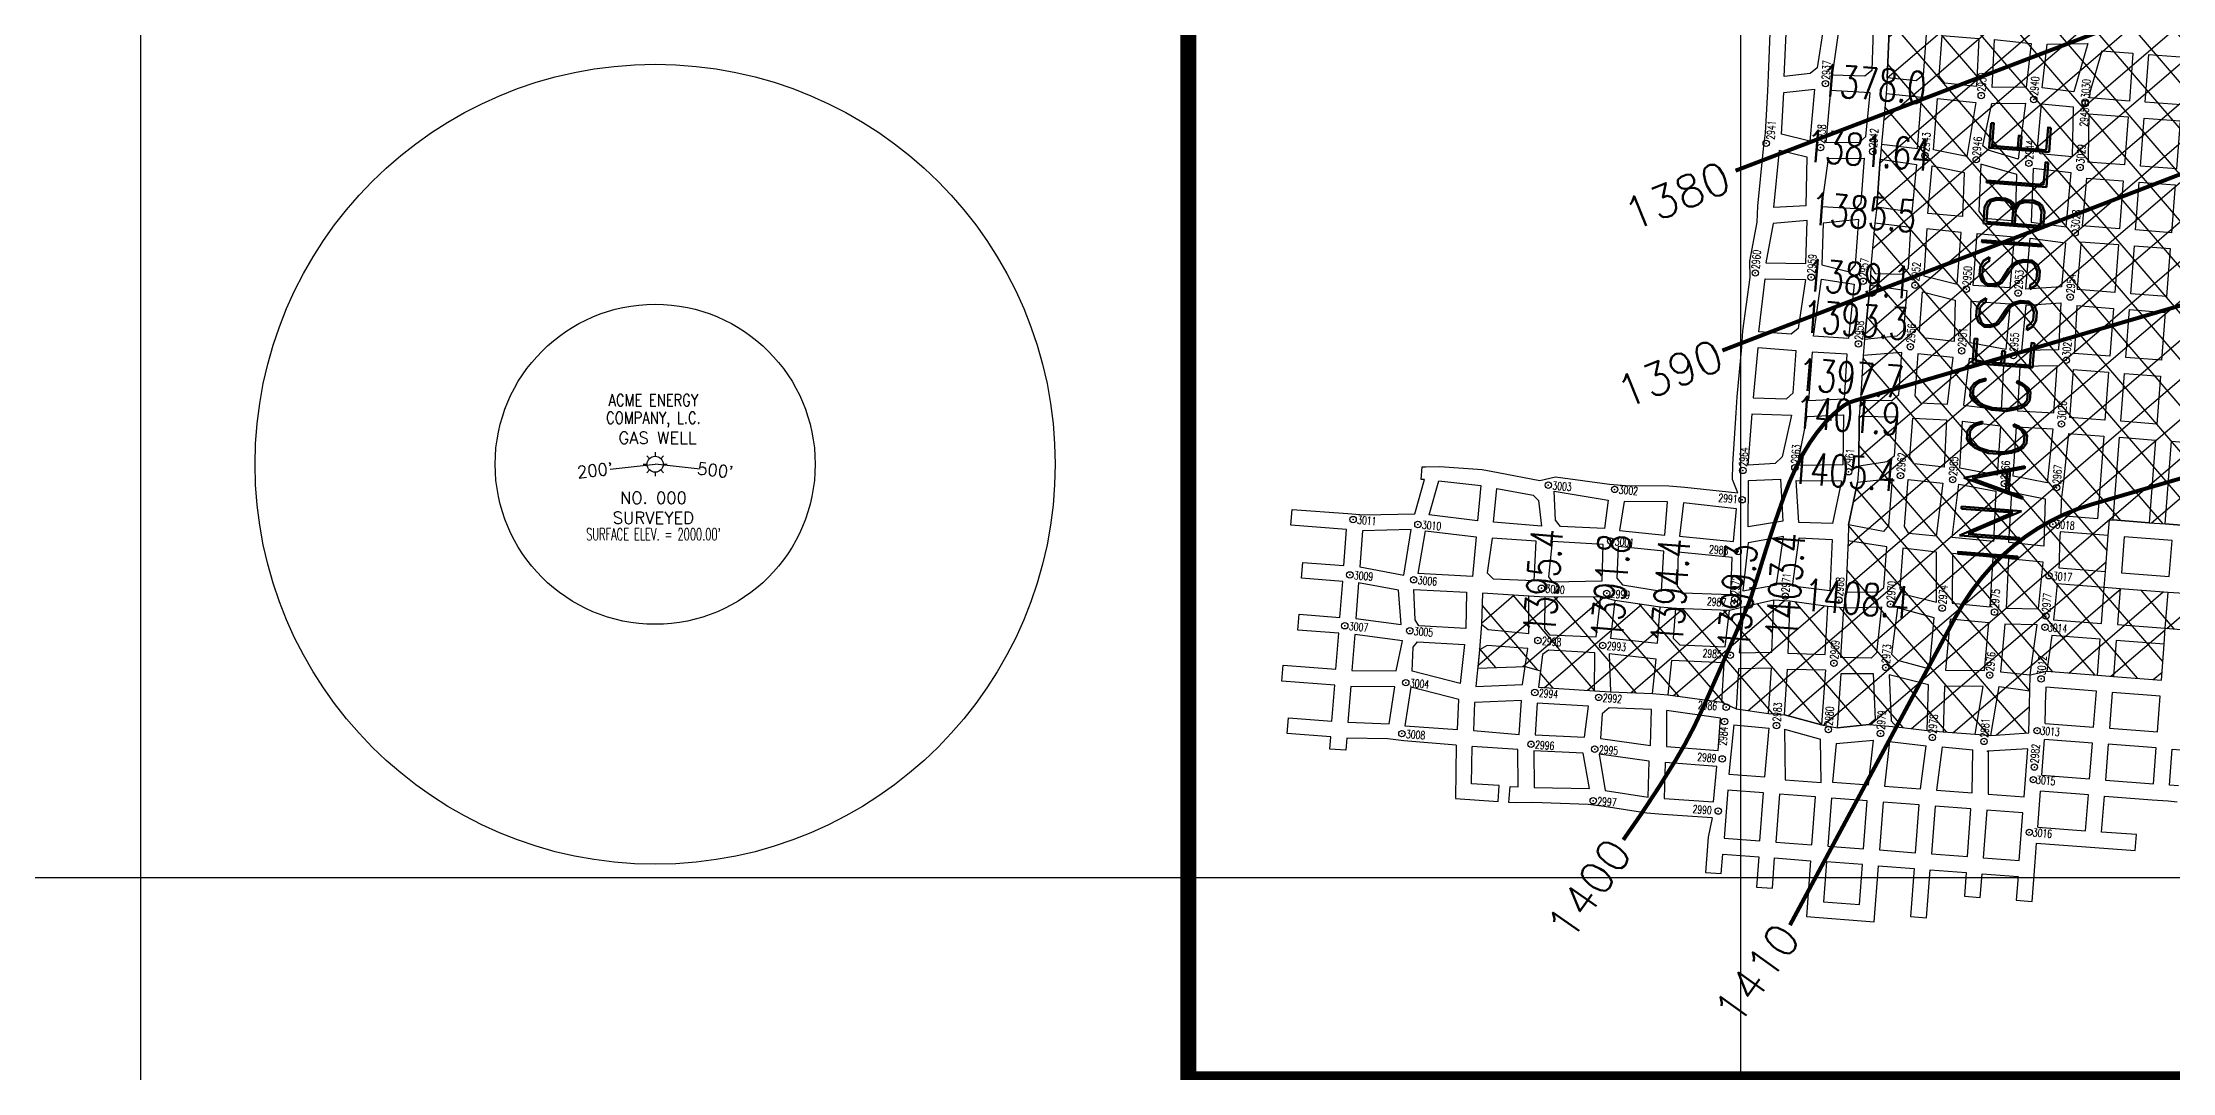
# Model space of a CAD drawing. Header units: inches. Extents: x 10131215 to 10153225, y 3476725 to 3491422.
# Drawn here: x 10133877 to 10136539, y 3481757 to 3483044 of the extents above; entities that cross this region are included whole.
import ezdxf
from ezdxf.enums import TextEntityAlignment as Align

# ---------------------------------------------------------------- set-up
doc = ezdxf.new("R2010")
doc.units = ezdxf.units.IN
doc.header["$LTSCALE"] = 100
doc.header["$MEASUREMENT"] = 0
doc.header["$PDMODE"] = 32
doc.header["$PDSIZE"] = 8
doc.linetypes.add('DASHDOT', pattern=[1, 0.5, -0.25, 0, -0.25])
doc.layers.get('0').update_dxf_attribs({"color": 60, "linetype": 'CONTINUOUS'})
for name, color, linetype in [('BOUNDARY-MINE LIMITS', 30, 'DASHDOT'), ('ELEVATIONS-UPEER MASON-CONTOURS', 175, 'CONTINUOUS'), ('ELEVATIONS-UPPER MASON-SPOT', 175, 'CONTINUOUS'), ('GAS WELLS-EXISTING-ACTIVE', 30, 'CONTINUOUS'), ('GRID COORDINATES-VA SOUTH NAD27', 252, 'CONTINUOUS'), ('MINE WORKINGS-ADVANCED-SURVEYED', 7, 'CONTINUOUS'), ('MINE WORKINGS-RETREAT AREA', 4, 'CONTINUOUS'), ('MINE WORKINGS-RETREAT AREA-LABELS', 1, 'CONTINUOUS'), ('SPADS-LABEL', 90, 'CONTINUOUS'), ('SPADS-SYMBOL', 90, 'CONTINUOUS')]:
    doc.layers.add(name, color=color, linetype=linetype)
doc.styles.add('INACCESSIBLE', font='ROMAND.SHX', dxfattribs={"width": 0.8, "height": 75})
doc.styles.add('LEV', font='SIMPLEX.shx', dxfattribs={"width": 0.7, "height": 40})
doc.styles.add('SP', font='SIMPLEX', dxfattribs={"width": 0.75, "height": 12})
doc.styles.get("Standard").update_dxf_attribs({"font": 'simplex.shx'})

# ---------------------------------------------------------------- blocks, each defined once
blk = doc.blocks.new('*X21')
at = {"color": 0}
for p, q in [((775411.6, 180275.1), (775445.3, 180308.9)), ((775411.9, 179957.3), (775764.9, 180310.3)), ((775412.3, 180222.8), (775498.7, 180309.3)), ((775412.5, 179904.8), (775814.4, 180306.7)), ((775413.1, 180064.6), (775654.6, 180306.1)), ((775413.3, 180011.7), (775711.3, 180309.7)), ((775413.5, 180118), (775605.1, 180309.6)), ((775414, 180171.5), (775552.5, 180310)), ((775848.1, 179912.8), (775452.3, 180308.6)), ((775848.1, 179965.8), (775504.4, 180309.6)), ((775848, 180018.9), (775557.1, 180309.9)), ((775848, 180072), (775610.6, 180309.4)), ((775848, 180125), (775666.5, 180306.5)), ((775848, 180178.1), (775716.2, 180309.8)), ((775848, 180231.1), (775769.1, 180310)), ((775848, 180284.2), (775826.1, 180306)), ((775410.9, 179850.2), (775848, 180287.3)), ((775848.1, 179859.7), (775411.2, 180296.7)), ((775411.1, 179797.4), (775848, 180234.3)), ((775848.1, 179806.7), (775412, 180242.8)), ((775411.8, 179745.1), (775848, 180181.2)), ((775848.1, 179753.6), (775413.5, 180188.3)), ((775848.2, 179700.6), (775413.8, 180134.9)), ((775415, 179695.3), (775848, 180128.2)), ((775412.5, 179639.7), (775848, 180075.2)), ((775848.2, 179647.5), (775413.1, 180082.6)), ((775410, 179584.1), (775848, 180022.2)), ((775800.6, 179642.1), (775413.3, 180029.4)), ((775411.6, 179532.7), (775848.1, 179969.2)), ((775747.6, 179642.1), (775412.2, 179977.4)), ((775301.3, 179369.4), (775848.1, 179916.2)), ((775733.3, 179603.3), (775412.1, 179924.6)), ((775351.9, 179366.9), (775848.1, 179863.2)), ((775813.4, 179470.2), (775411.5, 179872.1)), ((775396.6, 179358.6), (775848.1, 179810.1)), ((775783.5, 179447.1), (775410.7, 179819.8)), ((775730.5, 179447), (775411.7, 179765.8)), ((775454.6, 179363.5), (775848.1, 179757.1)), ((775677.5, 179447), (775414.1, 179710.4)), ((775786.1, 179642.1), (775848.2, 179704.1)), ((775650.4, 179421.1), (775414.7, 179656.8)), ((775839.2, 179642.1), (775848.2, 179651.1)), ((775650.4, 179368), (775408.8, 179609.6)), ((775506.7, 179362.7), (775733.3, 179589.3)), ((775559, 179361.9), (775754.1, 179557.1)), ((775697.2, 179447), (775807.2, 179557.1)), ((775824.5, 179512.1), (775779.5, 179557.1)), ((775815.2, 179512.1), (775860.2, 179557.1)), ((775877.5, 179512.1), (775832.6, 179557.1)), ((775893.4, 179549.3), (775885.6, 179557.1)), ((775603.5, 179361.9), (775410.9, 179554.5)), ((775868.3, 179512.1), (775893.4, 179537.2)), ((775207, 179381.2), (775335.6, 179509.7)), ((775257.1, 179378.2), (775385.9, 179507)), ((775444.3, 179361.9), (775302.8, 179503.5)), ((775496.2, 179363.1), (775350, 179509.3)), ((775550.5, 179361.8), (775405.6, 179506.7)), ((775750.2, 179447.1), (775813.4, 179510.2)), ((774960.3, 179399.6), (775053.2, 179492.5)), ((774960.7, 179453), (774998.4, 179490.8)), ((775108.5, 179379.6), (774997.3, 179490.7)), ((775016.5, 179402.8), (775110.3, 179496.6)), ((775045.4, 179378.6), (775158.4, 179491.6)), ((775160.3, 179380.8), (775049, 179492.2)), ((775213.4, 179380.8), (775097.8, 179496.4)), ((775099.2, 179379.4), (775210, 179490.2)), ((775153.4, 179380.5), (775265.3, 179492.5)), ((775270.8, 179376.4), (775155.3, 179491.9)), ((775332.5, 179367.7), (775210, 179490.2)), ((775394.4, 179358.8), (775260.9, 179492.3)), ((775035.2, 179399.8), (774959.8, 179475.3)), ((775803.3, 179447.1), (775813.4, 179457.2)), ((774982.9, 179399.1), (774960.7, 179421.3)), ((775056.3, 179378.8), (775038.6, 179396.4)), ((775612.9, 179362.7), (775651.5, 179401.4))]:
    blk.add_line(p, q, dxfattribs=at)

msp = doc.modelspace()

# ---------------------------------------------------------------- linework, layer by layer
at = {"layer": 'BOUNDARY-MINE LIMITS', "const_width": 20}
msp.add_lwpolyline([(10140753, 3479084.4), (10139113.1, 3481748), (10135309.1, 3481748), (10135309.1, 3484078.5), (10136387.9, 3484078.5), (10136387.9, 3486601.2), (10138341.9, 3486601.2), (10138341.9, 3487699.8), (10142188.8, 3487699.8), (10142412.7, 3484892.3), (10142623.9, 3484306.7), (10142796.8, 3484074.3), (10143151.6, 3484065.3), (10143500.4, 3483618.4), (10143792.6, 3483818), (10144004.3, 3483755.4), (10144488.2, 3483062.4), (10144843, 3482463.4), (10144896.6, 3482347.2), (10144953.3, 3482314.4), (10145033.8, 3482290.6), (10145541.6, 3481817.9), (10145505.8, 3481770.2), (10145917.3, 3481350.1)], dxfattribs=at)
at = {"layer": 'ELEVATIONS-UPEER MASON-CONTOURS', "const_width": 5}
for points in [[(10136606.4, 3483342.8, -0.01078), (10136387.1, 3483319.6, 0.016182), (10136241.1, 3483302.5, 0.000004), (10136163.6, 3483290.9, 0.00002), (10136147.8, 3483288.5, 0.000001), (10135988.5, 3483264.7, 0.000023), (10135979, 3483263.3, 0.000342), (10135978.9, 3483263.2, 0), (10135880.2, 3483248.3, 0.000547), (10135806.8, 3483237.1, 0.000358), (10135694.4, 3483219.8)], [(10137623.4, 3484107.9, 0), (10137609.7, 3484100.7, -0.000133)], [(10137618.4, 3482810.6, 0.000039), (10136991.8, 3482627.6, -0.000171)], [(10138159.1, 3483855.4, -0.014806), (10137895.1, 3483732.4, -0.048803), (10137659.6, 3483657.3, 0.157378), (10137591.7, 3483618.1), (10137472.4, 3483486.1), (10137466.8, 3483479.9), (10137211.1, 3483349.4), (10135993.2, 3482883.8)], [(10136827.8, 3482579.8, 0.000027), (10136604.3, 3482514.9, 0.000183), (10136527.2, 3482492.6, 0.000157), (10136437.2, 3482466.3, 0.051456), (10136387.4, 3482446, 0.049838), (10136341.1, 3482415.2, 0.049266), (10136300.7, 3482374.6, 0.048084), (10136268.1, 3482325.8), (10136164.6, 3482133.3), (10136061.2, 3481940.7)], [(10135852.9, 3482047.3, 0.01869), (10135918.4, 3482147, 0.031277), (10135951.5, 3482210.2, 0.002544), (10136007.3, 3482337.2, 0.022866), (10136012.8, 3482351.6, 0.005159), (10136027, 3482396.5, -0.006066), (10136039.2, 3482434.6, -0.002918), (10136043.2, 3482446.4, -0.001136), (10136053.8, 3482476.9, -0.042757), (10136077.9, 3482530.3, -0.053929), (10136104.7, 3482568.3, -0.048175), (10136126.6, 3482588.7, -0.092767), (10136140.6, 3482595.8), (10136698.7, 3482758.9)]]:
    msp.add_lwpolyline(points, format="xyb", dxfattribs=at)
msp.add_lwpolyline([(10135976.7, 3482659), (10136148.4, 3482725.1), (10136848.7, 3482994.6), (10137480, 3483237.5), (10137674.8, 3483312.5), (10137760.2, 3483423.8), (10137845.5, 3483535), (10137998, 3483593.7), (10138150.6, 3483652.3)], dxfattribs=at)
at = {"layer": 'GAS WELLS-EXISTING-ACTIVE'}
for p, q in [((10134627.8, 3482516.8), (10134632.8, 3482516.8)), ((10134632.2, 3482527.4), (10134635.7, 3482523.8)), ((10134642.8, 3482531.8), (10134642.8, 3482526.8)), ((10134649.9, 3482523.8), (10134653.4, 3482527.4)), ((10134652.8, 3482516.8), (10134657.8, 3482516.8)), ((10134632.2, 3482506.2), (10134635.7, 3482509.7)), ((10134642.8, 3482506.8), (10134642.8, 3482501.8)), ((10134649.9, 3482509.7), (10134653.4, 3482506.2))]:
    msp.add_line(p, q, dxfattribs=at)
for points in [[(10134586.7, 3482510.6), (10134642.8, 3482516.8)], [(10134698.9, 3482510.6), (10134642.8, 3482516.8)]]:
    msp.add_lwpolyline(points, dxfattribs=at)
for points in [[(10134444, 3482495, 0, 12, 0), (10134479.8, 3482499, 0, 0, 0), (10134542.6, 3482505.8, 0, 0, 0)], [(10135139.9, 3482462.5, 0, 12, 0), (10135104.1, 3482466.4, 0, 0, 0), (10134740, 3482506.2, 0, 0, 0)]]:
    msp.add_lwpolyline(points, format="xyseb", dxfattribs=at)
for radius in [500, 200, 10]:
    msp.add_circle((10134642.8, 3482516.8), radius, dxfattribs=at)
at = {"layer": 'GRID COORDINATES-VA SOUTH NAD27'}
for p, q in [((10134000, 3476730), (10134000, 3490730)), ((10136000, 3476730), (10136000, 3490730)), ((10153220, 3482000), (10131220, 3482000))]:
    msp.add_line(p, q, dxfattribs=at)
at = {"layer": 'MINE WORKINGS-ADVANCED-SURVEYED'}
for points in [[(10135592.4, 3482454.9), (10135604.4, 3482497.6), (10135600.4, 3482497.9), (10135601.6, 3482513.8), (10135605.6, 3482513.5), (10135623.7, 3482514.1), (10135676.5, 3482510.1), (10135696.3, 3482506.6), (10135748.7, 3482496.5), (10135768.1, 3482501.1), (10135835.7, 3482491.9), (10135855.6, 3482490.3), (10135909.7, 3482489.9), (10135929.7, 3482488.3), (10135996.1, 3482480.9), (10135989.6, 3482497.9), (10135989.8, 3482516.9), (10135993.9, 3482581.1), (10135995.1, 3482601), (10136001.1, 3482663.8), (10136002.4, 3482683.7), (10136011.5, 3482750.4), (10136011.2, 3482770.5), (10136020.3, 3482819.6), (10136021, 3482839.6), (10136028.1, 3482911.2), (10136030.8, 3482931.1), (10136033.4, 3482983.2), (10136034.2, 3483003.2), (10136036.8, 3483066.2)], [(10136451.1, 3483033.7), (10136490, 3483030.7), (10136485.5, 3482970.8), (10136435.6, 3482974.7)], [(10136451.1, 3483033.7), (10136435.9, 3482981.5), (10136435.6, 3482974.7)], [(10136435, 3482954.7), (10136483.9, 3482950.9), (10136479.4, 3482891.1), (10136433.7, 3482894.6)], [(10136435, 3482954.7), (10136434, 3482899.6), (10136433.7, 3482894.6)], [(10136432, 3482874.6), (10136477.8, 3482871.1), (10136473.3, 3482811.3), (10136426.5, 3482814.9)], [(10136432, 3482874.6), (10136426.5, 3482814.9)], [(10136424.9, 3482795), (10136471.7, 3482791.4), (10136467.1, 3482731.5), (10136420.4, 3482735.1)], [(10136424.9, 3482795), (10136424.7, 3482792), (10136420.4, 3482737.1), (10136420.4, 3482735.1)], [(10136419.8, 3482715.1), (10136465.6, 3482711.6), (10136461, 3482651.8), (10136416.5, 3482655.2)], [(10136419.8, 3482715.1), (10136416.7, 3482658.4), (10136416.5, 3482655.2)], [(10136415.1, 3482635.2), (10136459.5, 3482631.8), (10136454.9, 3482572), (10136410.8, 3482575.4)], [(10136415.1, 3482635.2), (10136411.1, 3482579.6), (10136410.8, 3482575.4)], [(10136409.2, 3482555.4), (10136402.8, 3482491.9), (10136400.4, 3482472), (10136399.6, 3482452.2)], [(10136409.2, 3482555.4), (10136453.4, 3482552.1), (10136445.5, 3482448.7)], [(10136465.4, 3482447.2), (10136473.3, 3482550.5), (10136518.2, 3482547.1), (10136510.3, 3482443.7)], [(10136530.2, 3482442.2), (10136538.2, 3482545.6), (10136583, 3482542.1), (10136575.1, 3482438.8)], [(10135558.6, 3482173.5), (10135507.2, 3482174.4), (10135506.1, 3482159.3), (10135486.1, 3482160.8), (10135487.3, 3482175.9), (10135432.8, 3482180.1), (10135434.3, 3482200), (10135488.8, 3482195.8), (10135492.3, 3482240.7), (10135426.3, 3482245.7), (10135427.8, 3482265.7), (10135493.8, 3482260.6), (10135497.2, 3482305.5), (10135446.3, 3482309.4), (10135447.8, 3482329.3), (10135498.7, 3482325.4), (10135502.2, 3482370.3), (10135450.7, 3482374.3), (10135452.3, 3482394.2), (10135503.7, 3482390.3), (10135507.1, 3482435.1), (10135437.3, 3482440.5), (10135438.9, 3482460.4), (10135508.7, 3482455.1), (10135528.6, 3482453.5), (10135592.4, 3482454.9)], [(10135587.6, 3482435.2), (10135527.1, 3482433.6), (10135523.7, 3482388.7), (10135578.4, 3482378.3)], [(10135578.4, 3482378.3), (10135587.6, 3482435.2)], [(10136445.5, 3482448.7), (10136399.6, 3482452.2)], [(10136510.3, 3482443.7), (10136465.4, 3482447.2)], [(10136575.1, 3482438.8), (10136530.2, 3482442.2)], [(10136398.8, 3482432.2), (10136398.2, 3482419), (10136397.7, 3482393), (10136397.1, 3482387.2)], [(10136397.1, 3482387.2), (10136455.6, 3482382.7), (10136459.1, 3482427.6), (10136398.8, 3482432.2)], [(10135572.1, 3482359.6), (10135522.1, 3482368.8), (10135518.7, 3482323.9), (10135575.3, 3482316.5)], [(10135575.3, 3482316.5), (10135572.1, 3482359.6)], [(10136395.1, 3482367.3), (10136391.8, 3482334.2), (10136390.8, 3482322.5)], [(10136390.8, 3482322.5), (10136450.7, 3482317.9), (10136454.1, 3482362.8), (10136395.1, 3482367.3)], [(10135576.8, 3482296.3), (10135517.2, 3482304), (10135513.7, 3482259.1), (10135568.9, 3482258.8)], [(10136388.5, 3482302.6), (10136382.3, 3482258)], [(10136382.3, 3482258), (10136445.7, 3482253.1), (10136449.1, 3482298), (10136388.5, 3482302.6)], [(10135568.9, 3482258.8), (10135576.8, 3482296.3)], [(10135567.3, 3482238.8), (10135512.2, 3482239.2), (10135508.8, 3482194.3), (10135560.1, 3482192.4)], [(10135560.1, 3482192.4), (10135567.3, 3482238.8)], [(10136312.5, 3482177.9), (10136322.8, 3482239.2), (10136360.9, 3482233.4)], [(10136312.5, 3482177.9), (10136360, 3482180.9), (10136360.9, 3482233.4)], [(10136380.3, 3482192.9), (10136440.7, 3482188.3), (10136444.2, 3482233.2), (10136381, 3482238)], [(10136380.3, 3482192.9), (10136380.9, 3482231.8)], [(10136381, 3482238), (10136380.9, 3482231.8)], [(10135644.2, 3482165.5), (10135578.4, 3482170.9), (10135558.6, 3482173.5)], [(10135991.2, 3482191.2), (10135985, 3482129.3), (10136029.8, 3482125.9), (10136035.2, 3482187)], [(10135991.2, 3482191.2), (10136035.2, 3482187)], [(10136054.2, 3482185.7), (10136099.2, 3482173.2)], [(10136054.2, 3482185.7), (10136055.4, 3482122.3), (10136100.3, 3482118.8), (10136099.2, 3482173.2)], [(10136118.8, 3482167.6), (10136114.6, 3482119.4), (10136159.4, 3482116), (10136165.8, 3482171.8)], [(10136118.8, 3482167.6), (10136165.8, 3482171.8)], [(10136185.7, 3482170.3), (10136179.4, 3482114.5), (10136224.3, 3482111), (10136231.4, 3482165)], [(10136185.7, 3482170.3), (10136231.4, 3482165)], [(10136376, 3482128.1), (10136379.4, 3482172.9)], [(10136376, 3482128.1), (10136435.8, 3482123.5), (10136439.2, 3482168.3), (10136379.4, 3482172.9)], [(10135644.2, 3482165.5), (10135643.1, 3482098.8), (10135696.3, 3482095.2), (10135697.8, 3482115.1), (10135663.3, 3482117.3), (10135664.1, 3482163.8)], [(10135963.9, 3482074.9), (10135902.2, 3482079), (10135882.3, 3482080.6), (10135828.8, 3482089), (10135808.9, 3482091.7), (10135739.9, 3482093.9), (10135719.8, 3482093.5), (10135709.9, 3482094.2), (10135711.4, 3482114.2), (10135721.4, 3482113.4), (10135721, 3482160.2), (10135664.1, 3482163.8)], [(10136251.3, 3482163.5), (10136244.2, 3482109.5), (10136289.1, 3482106.1), (10136289.9, 3482159.7)], [(10136251.3, 3482163.5), (10136289.9, 3482159.7)], [(10136546.7, 3482115), (10136535.5, 3482115.8), (10136538.9, 3482160.7), (10136598.7, 3482156.1)], [(10135963.9, 3482074.9), (10135958.9, 3482050.6), (10135955.5, 3482006.7), (10135975.4, 3482005.2), (10135977.3, 3482029.6), (10136022.2, 3482026.2), (10136019.3, 3481988.3), (10136039.2, 3481986.8), (10136042.1, 3482024.7), (10136087, 3482021.2), (10136081.7, 3481951.4), (10136166.4, 3481944.9), (10136171.8, 3482014.7), (10136216.6, 3482011.3), (10136212, 3481951.5), (10136232, 3481950), (10136236.6, 3482009.8), (10136281.4, 3482006.3), (10136279.2, 3481976.9), (10136299.1, 3481975.4), (10136301.4, 3482004.8), (10136346.3, 3482001.4), (10136344, 3481972), (10136363.9, 3481970.4), (10136367.7, 3482019.7), (10136369.5, 3482043.3), (10136492.8, 3482033.9), (10136494.3, 3482053.8), (10136450.8, 3482057.1), (10136454.2, 3482102), (10136514, 3482097.4), (10136534, 3482095.9), (10136545.2, 3482095)], [(10136371, 3482063.2), (10136374.5, 3482108.1)], [(10136371, 3482063.2), (10136430.8, 3482058.7), (10136434.2, 3482103.5), (10136374.5, 3482108.1)]]:
    msp.add_lwpolyline(points, dxfattribs=at)
for points in [[(10136103, 3483063), (10136095.1, 3483012.5), (10136086.5, 3483005.1), (10136054.1, 3483001.4), (10136056.7, 3483064.4)], [(10136165.4, 3483060.2), (10136163.5, 3483009.2), (10136154.9, 3483001.9), (10136114.4, 3483003), (10136122.9, 3483061.5)], [(10136231.6, 3483054.2), (10136227.7, 3483003.3), (10136219.1, 3482996), (10136182.8, 3482999.7), (10136185.3, 3483058.7)], [(10136297.1, 3483049.2), (10136294.2, 3482989.2), (10136255, 3482993.2), (10136247.6, 3483001.8), (10136251.5, 3483052.7)], [(10136362.7, 3483042.7), (10136356.6, 3482988), (10136314.1, 3482987.6), (10136317, 3483047.6)], [(10136433.5, 3483042.6), (10136415.9, 3482982.4), (10136376.6, 3482987.3), (10136382.7, 3483042)], [(10136510, 3483029.1), (10136554.9, 3483025.7), (10136550.3, 3482965.9), (10136505.4, 3482969.3)], [(10136092, 3482985.6), (10136086.1, 3482920.8), (10136050.8, 3482929.3), (10136053.4, 3482981.4)], [(10136112, 3482984.1), (10136106, 3482919.3), (10136147.6, 3482919.1), (10136156.2, 3482926.5), (10136161.4, 3482981.3)], [(10136181.3, 3482979.8), (10136175.5, 3482917), (10136220.7, 3482911.5), (10136225.6, 3482975.4)], [(10136240.6, 3482910), (10136245.5, 3482973.9), (10136293.6, 3482969.2), (10136282.4, 3482901.4)], [(10136313.5, 3482967.6), (10136355.8, 3482968), (10136346.3, 3482898.1), (10136309.1, 3482909.4), (10136302.5, 3482914.9)], [(10136375.8, 3482967.3), (10136415.1, 3482963.4), (10136414.1, 3482901.1), (10136373.9, 3482904.9), (10136370.5, 3482912.2)], [(10136503.9, 3482949.4), (10136548.8, 3482945.9), (10136544.2, 3482886.1), (10136499.3, 3482889.6)], [(10136048, 3482909.5), (10136082.5, 3482901), (10136081.2, 3482839.9), (10136041, 3482837.9)], [(10136109.5, 3482899), (10136154.1, 3482899.5), (10136150, 3482843.7), (10136143.5, 3482836.1), (10136101.1, 3482838.4)], [(10136174.1, 3482898), (10136219.2, 3482891.6), (10136213.6, 3482831.8), (10136169.7, 3482838.2)], [(10136239.1, 3482890), (10136278.9, 3482881.6), (10136276.7, 3482826.6), (10136233.5, 3482830.3)], [(10136299.8, 3482892.1), (10136297.2, 3482833.1), (10136303.6, 3482824.6), (10136343, 3482821.2), (10136344.7, 3482879.2)], [(10136365.4, 3482886.5), (10136362.9, 3482819.5), (10136406.3, 3482813.4), (10136412.6, 3482881.2)], [(10136497.8, 3482869.6), (10136542.6, 3482866.2), (10136538.1, 3482806.3), (10136493.2, 3482809.8)], [(10136040.3, 3482817.9), (10136031.1, 3482768.8), (10136081, 3482767.7), (10136082.9, 3482821.7)], [(10136102.7, 3482818.3), (10136100.9, 3482766.3), (10136135.7, 3482757.5), (10136143.3, 3482765.9), (10136147.5, 3482822.8)], [(10136167.2, 3482818.3), (10136162.3, 3482764.6), (10136167.6, 3482755.1), (10136202.7, 3482754.4), (10136209.2, 3482761.9), (10136212.1, 3482812.9)], [(10136232.1, 3482811.3), (10136228.6, 3482752.4), (10136270.2, 3482741.9), (10136275.2, 3482806.7)], [(10136341.3, 3482801.2), (10136336.1, 3482737.4), (10136290.1, 3482740.4), (10136295.1, 3482805.2)], [(10136405.8, 3482793.4), (10136400.5, 3482738.7), (10136356, 3482735.8), (10136361.3, 3482799.6)], [(10136491.7, 3482789.8), (10136536.5, 3482786.4), (10136532, 3482726.6), (10136487.1, 3482730)], [(10136030.4, 3482748.8), (10136080.5, 3482747.7), (10136071.3, 3482686.7), (10136062.6, 3482679.4), (10136022.3, 3482682.5)], [(10136100.6, 3482748.2), (10136141.5, 3482742), (10136134.3, 3482674.2), (10136090.5, 3482677.1)], [(10136161.5, 3482740.5), (10136207.1, 3482734), (10136203.3, 3482684.4), (10136194.7, 3482677), (10136154.3, 3482672.7)], [(10136227, 3482732.5), (10136267.7, 3482722), (10136266.6, 3482670.2), (10136230.6, 3482674.3), (10136223.2, 3482682.9)], [(10136287.6, 3482720.5), (10136336.4, 3482717.3), (10136331.1, 3482660.3), (10136286.6, 3482668.8)], [(10136356.4, 3482715.7), (10136400, 3482718.6), (10136396.8, 3482659.8), (10136351, 3482658.9)], [(10136485.6, 3482710.1), (10136530.4, 3482706.6), (10136525.8, 3482646.8), (10136481, 3482650.2)], [(10136021.1, 3482662.5), (10136015.1, 3482599.8), (10136056.7, 3482598.8), (10136065.4, 3482606.1), (10136068.9, 3482658.8)], [(10136088.8, 3482657.1), (10136084.6, 3482596.4), (10136129.5, 3482598.4), (10136132.8, 3482654.3)], [(10136152.8, 3482652.8), (10136149.5, 3482596.8), (10136188.6, 3482596.6), (10136197.2, 3482603.9), (10136201.2, 3482656.5)], [(10136221.1, 3482654.9), (10136217.1, 3482602.4), (10136224.5, 3482593.8), (10136258.2, 3482592.1), (10136265.3, 3482650.3)], [(10136285.2, 3482648.9), (10136278.2, 3482590.7), (10136325.8, 3482585), (10136328.7, 3482640.4)], [(10136348.6, 3482639), (10136345.8, 3482583.6), (10136391.1, 3482581), (10136395.4, 3482639.8)], [(10136479.5, 3482630.3), (10136524.3, 3482626.9), (10136519.7, 3482567), (10136474.9, 3482570.5)], [(10136063, 3482578.2), (10136051.5, 3482526), (10136042.8, 3482517.7), (10136008.8, 3482515.7), (10136013.8, 3482579.8)], [(10136128, 3482578.4), (10136127.2, 3482516), (10136070.7, 3482515.3), (10136082.9, 3482576.5)], [(10136195, 3482576), (10136191.3, 3482527.1), (10136182.7, 3482519.8), (10136147.2, 3482514.5), (10136147.9, 3482576.9)], [(10136256.8, 3482572.2), (10136253.8, 3482513.2), (10136216.6, 3482517.2), (10136211.2, 3482525.6), (10136215, 3482574.5)], [(10136324.4, 3482565), (10136320.1, 3482503.2), (10136273.7, 3482511.9), (10136276.8, 3482570.8)], [(10136389.7, 3482561), (10136382.9, 3482493.4), (10136340.1, 3482501.8), (10136344.4, 3482563.6)], [(10135670.8, 3482446.2), (10135610.3, 3482453.4), (10135622.3, 3482496.2), (10135675, 3482490.2)], [(10136009.6, 3482496.6), (10136049.2, 3482498.1), (10136052.4, 3482445.5), (10136009.1, 3482438.6)], [(10136069.1, 3482496.4), (10136125.7, 3482496.1), (10136114.6, 3482442.7), (10136072.3, 3482444)], [(10136145.7, 3482494.5), (10136189.1, 3482499.2), (10136184.6, 3482440.4), (10136178, 3482432.9), (10136134.6, 3482441.2)], [(10136209.1, 3482497.7), (10136252.4, 3482493.3), (10136243.9, 3482426.9), (10136209.9, 3482430.4), (10136204.5, 3482438.9)], [(10136272.3, 3482491.9), (10136318.7, 3482483.2), (10136315.8, 3482420.3), (10136263.8, 3482425.3)], [(10135750.5, 3482439.3), (10135690.7, 3482444.4), (10135694.8, 3482486.6), (10135740.3, 3482478.1), (10135746.8, 3482471.6)], [(10135834, 3482472), (10135829.5, 3482436.5), (10135774.5, 3482439.2), (10135768.2, 3482446.8), (10135766.7, 3482483.1)], [(10135908.1, 3482470), (10135854, 3482470.4), (10135848.3, 3482433.9), (10135905, 3482428.2)], [(10135994.5, 3482460.9), (10135928, 3482468.4), (10135923, 3482426.8), (10135990.5, 3482420.2)], [(10136338.7, 3482481.8), (10136380.4, 3482473.5), (10136378.4, 3482414.6), (10136334.7, 3482418.9)], [(10135664.4, 3482376.5), (10135596.5, 3482380.1), (10135605.6, 3482433.7), (10135669, 3482426.2)], [(10135743.8, 3482420.8), (10135689, 3482424.5), (10135682.8, 3482381.3), (10135690.3, 3482373.8), (10135741.3, 3482371.4)], [(10135826.4, 3482371.1), (10135827.8, 3482416.5), (10135763.9, 3482420.1), (10135759.6, 3482376.2), (10135764.2, 3482369.9)], [(10135903.4, 3482408.3), (10135846.7, 3482414), (10135844.8, 3482374.6), (10135852.1, 3482366), (10135900.6, 3482358.1)], [(10136008.9, 3482418.5), (10136002.3, 3482358.8), (10136044.4, 3482365.9), (10136053, 3482426.4)], [(10136064.4, 3482364.4), (10136072.9, 3482424.9), (10136114.1, 3482422.7), (10136111.2, 3482358.8)], [(10136134, 3482421.2), (10136131.1, 3482357.2), (10136172.1, 3482357.1), (10136178.5, 3482362.6), (10136182.5, 3482413.5)], [(10136202.4, 3482411.9), (10136198.5, 3482361.1), (10136204, 3482354.6), (10136244.2, 3482344.6), (10136244.2, 3482406.8)], [(10136475.6, 3482381.2), (10136535.4, 3482376.6), (10136538.8, 3482421.5), (10136479, 3482426.1)], [(10135988.9, 3482400.3), (10135921.3, 3482406.8), (10135920.2, 3482364.5), (10135927.5, 3482355.9), (10135987.4, 3482354.1)], [(10136264.2, 3482405.2), (10136264.1, 3482343), (10136311.5, 3482338.4), (10136315.3, 3482400.3)], [(10136334.2, 3482398.8), (10136331.4, 3482336.9), (10136371.9, 3482335.9), (10136377.7, 3482394.6)], [(10135656.1, 3482311.4), (10135597.2, 3482314.8), (10135592.8, 3482322.2), (10135591.2, 3482360.4), (10135657.1, 3482357)], [(10135735, 3482351.8), (10135677.1, 3482355.7), (10135675.6, 3482316.9), (10135684.1, 3482310.3), (10135734.9, 3482305.4)], [(10136470.6, 3482316.4), (10136530.4, 3482311.8), (10136533.9, 3482356.7), (10136474, 3482361.3)], [(10135819, 3482301), (10135824.8, 3482351.1), (10135754.9, 3482350.5), (10135754.4, 3482310.9), (10135760.8, 3482303.4)], [(10135899, 3482338.1), (10135842.5, 3482346.7), (10135836.9, 3482299.6), (10135895.6, 3482293.1)], [(10135985.8, 3482334.2), (10135918, 3482336.6), (10135915.2, 3482299.6), (10135923.5, 3482290.9), (10135980.4, 3482288.6)], [(10136004.1, 3482338.7), (10135997.7, 3482280.9), (10136038.6, 3482282), (10136041, 3482347.1)], [(10136060.9, 3482345.6), (10136058.6, 3482280.6), (10136105.2, 3482279.1), (10136108.7, 3482338.9)], [(10136175.7, 3482338.8), (10136169.3, 3482280.9), (10136162.7, 3482274.4), (10136124.9, 3482275.4), (10136128.6, 3482337.4)], [(10136195.6, 3482337.2), (10136188.2, 3482279.4), (10136195.6, 3482271.8), (10136235.7, 3482261), (10136241.6, 3482324.8)], [(10136261.5, 3482323.1), (10136255.7, 3482259.5), (10136304.4, 3482258.9), (10136309.9, 3482318.5)], [(10136329.9, 3482316.9), (10136324.4, 3482257.2), (10136361.5, 3482253.4), (10136370.2, 3482316)], [(10135648.9, 3482242.6), (10135588.9, 3482258.3), (10135590.2, 3482288.3), (10135595.7, 3482294.9), (10135654.6, 3482291.4)], [(10135733.5, 3482286.5), (10135682.6, 3482290.3), (10135673.2, 3482285), (10135668.7, 3482239.1), (10135727, 3482241.7)], [(10135816.9, 3482233.8), (10135817.5, 3482281), (10135759.4, 3482284.5), (10135752, 3482279), (10135746.8, 3482238.1)], [(10135894.1, 3482273.1), (10135835.4, 3482279.7), (10135836.8, 3482232.3), (10135889.6, 3482230.2)], [(10136465.6, 3482251.6), (10136525.5, 3482247), (10136528.9, 3482291.9), (10136469.1, 3482296.4)], [(10135978.8, 3482268.6), (10135913, 3482271.7), (10135908.6, 3482228.8), (10135976.1, 3482219.6)], [(10135997, 3482260.9), (10135993.8, 3482211), (10136034.4, 3482205.1), (10136038.3, 3482262)], [(10136054.4, 3482203.7), (10136058.2, 3482260.6), (10136105.6, 3482260), (10136100.7, 3482191.2)], [(10136165.3, 3482255.1), (10136167.8, 3482197.7), (10136160.3, 3482191.3), (10136120.5, 3482187.5), (10136125.2, 3482255.3)], [(10136185.2, 3482253.6), (10136187.8, 3482196.2), (10136194.2, 3482188.7), (10136232.9, 3482184), (10136234.2, 3482241)], [(10135647.4, 3482222.7), (10135587.4, 3482238.3), (10135580, 3482189.8), (10135645.8, 3482185.4)], [(10136254.2, 3482239.5), (10136252.8, 3482182.4), (10136292.6, 3482179.6), (10136302.7, 3482238.9)], [(10136460.7, 3482186.8), (10136520.5, 3482182.2), (10136523.9, 3482227), (10136464.1, 3482231.6)], [(10135725.5, 3482221.7), (10135667.1, 3482219.2), (10135665.8, 3482183.8), (10135722.6, 3482179.1)], [(10135804.4, 3482175.8), (10135809.3, 3482214.3), (10135745.3, 3482218.2), (10135742.6, 3482178.5)], [(10135888.1, 3482210.3), (10135835.3, 3482212.3), (10135826.7, 3482204.9), (10135824.3, 3482174.2), (10135886.8, 3482165.4)], [(10135974.5, 3482199.6), (10135907, 3482208.8), (10135906.8, 3482163.9), (10135971.4, 3482158.9)], [(10135810.6, 3482111.6), (10135802.9, 3482155.8), (10135740.9, 3482158.5), (10135741.4, 3482112.9)], [(10135885.3, 3482145.5), (10135822.8, 3482154.3), (10135830.4, 3482109), (10135883.9, 3482100.6)], [(10135969.9, 3482138.9), (10135905.3, 3482143.9), (10135903.8, 3482098.9), (10135965.6, 3482094.9)], [(10136308.8, 3482158.1), (10136309, 3482104.5), (10136353.9, 3482101.1), (10136358.5, 3482160.9)], [(10136455.7, 3482121.9), (10136515.5, 3482117.4), (10136519, 3482162.2), (10136459.1, 3482166.8)], [(10135983.4, 3482109.4), (10135978.8, 3482049.6), (10136023.7, 3482046.1), (10136028.3, 3482106)], [(10136048.2, 3482104.4), (10136043.7, 3482044.6), (10136088.5, 3482041.2), (10136093.1, 3482101)], [(10136113.1, 3482099.5), (10136108.5, 3482039.6), (10136153.3, 3482036.2), (10136157.9, 3482096)], [(10136177.9, 3482094.5), (10136173.3, 3482034.7), (10136218.2, 3482031.2), (10136222.7, 3482091.1)], [(10136242.7, 3482089.5), (10136238.1, 3482029.7), (10136283, 3482026.3), (10136287.5, 3482086.1)], [(10136307.5, 3482084.6), (10136302.9, 3482024.8), (10136347.8, 3482021.3), (10136352.4, 3482081.2)], [(10136106.9, 3482019.7), (10136103.1, 3481969.8), (10136148, 3481966.4), (10136151.8, 3482016.3)]]:
    msp.add_lwpolyline(points, close=True, dxfattribs=at)
msp.add_circle((10136308.8, 3482158.1), 0.691, dxfattribs=at)
at = {"layer": 'MINE WORKINGS-RETREAT AREA'}
for points in [[(10136185.3, 3483058.7), (10136182.8, 3482999.7), (10136181.3, 3482979.8), (10136175.5, 3482917), (10136174.1, 3482898), (10136169.7, 3482838.2), (10136167.2, 3482818.3), (10136162.3, 3482764.6), (10136161.5, 3482740.5), (10136154.3, 3482672.7), (10136152.8, 3482652.8), (10136149.5, 3482596.8), (10136147.9, 3482576.9), (10136147.2, 3482514.5), (10136145.7, 3482494.5), (10136134.6, 3482441.2), (10136134, 3482421.2), (10136131.1, 3482357.2), (10136128.6, 3482337.4), (10136108.7, 3482338.9), (10136060.9, 3482345.6), (10136041, 3482347.1), (10136004.1, 3482338.7), (10135985.8, 3482334.2), (10135918, 3482336.6), (10135899, 3482338.1), (10135842.5, 3482346.7), (10135824.8, 3482351.1), (10135754.9, 3482350.5), (10135735, 3482351.8), (10135677.1, 3482355.7), (10135675.6, 3482316.9), (10135673.2, 3482285), (10135670.9, 3482262.1), (10135730.3, 3482264.1), (10135749.4, 3482258.6), (10135746.8, 3482238.1), (10135816.9, 3482233.8), (10135836.8, 3482232.3), (10135889.6, 3482230.2), (10135908.6, 3482228.8), (10135976.1, 3482219.6), (10135993.8, 3482211), (10136034.4, 3482205.1), (10136054.4, 3482203.7), (10136100.7, 3482191.2), (10136120.5, 3482187.5), (10136160.3, 3482191.3), (10136194.2, 3482188.7), (10136232.9, 3482184), (10136252.8, 3482182.4), (10136292.6, 3482179.6), (10136312.5, 3482177.9), (10136360, 3482180.9), (10136360.9, 3482233.4), (10136361.5, 3482253.4), (10136382.3, 3482258), (10136445.7, 3482253.1), (10136465.6, 3482251.6), (10136525.5, 3482247), (10136528.9, 3482291.9), (10136530.4, 3482311.8), (10136550.4, 3482310.3)], [(10136553.8, 3482355.1), (10136533.9, 3482356.7), (10136474, 3482361.3), (10136454.1, 3482362.8), (10136455.6, 3482382.7), (10136459.1, 3482427.6), (10136460.6, 3482447.5), (10136465.4, 3482447.2), (10136510.3, 3482443.7), (10136530.2, 3482442.2), (10136575.1, 3482438.8)]]:
    msp.add_lwpolyline(points, dxfattribs=at)
at = {"layer": 'SPADS-SYMBOL'}
for p in [(10136105.6, 3482992.6), (10136300.3, 3482977.7), (10136366, 3482972.7), (10136430.2, 3482969.5), (10136430.3, 3482967.7), (10136031.6, 3482918), (10136099.5, 3482912.8), (10136164.7, 3482907.8), (10136230, 3482902.8), (10136294.1, 3482897.5), (10136359.9, 3482893), (10136423.9, 3482887.9), (10136417.6, 3482806.1), (10136017.9, 3482755.9), (10136087.7, 3482750.6), (10136152.8, 3482745.6), (10136217.6, 3482740.6), (10136281.7, 3482735.7), (10136346.5, 3482730.8), (10136411.5, 3482725.8), (10136146.8, 3482667.3), (10136211.7, 3482663.7), (10136275.8, 3482658.6), (10136340.5, 3482652.6), (10136406.6, 3482646.8), (10136400.5, 3482567.2), (10136067.4, 3482512.6), (10135759.2, 3482490.7), (10135842.1, 3482485.4), (10136002.3, 3482509.1), (10136134.6, 3482507.4), (10136199.4, 3482502.5), (10136264.6, 3482497.5), (10136329.4, 3482492.5), (10136394.4, 3482487.5), (10136001.4, 3482472.4), (10135515.2, 3482447.7), (10135596.2, 3482441.5), (10136389.9, 3482441.8), (10135837.1, 3482420.8), (10135996.4, 3482407.7), (10135511.1, 3482378.5), (10135590.9, 3482372.4), (10135750.6, 3482361.8), (10135832.2, 3482355.5), (10136055.4, 3482352), (10136385, 3482377.4), (10135991.5, 3482342.8), (10135992.3, 3482348.3), (10136122.3, 3482346.9), (10136186.9, 3482342), (10136251.5, 3482337), (10136317, 3482332), (10136381.1, 3482327.1), (10135504.8, 3482314.9), (10135586, 3482308.7), (10136380, 3482313.1), (10135746.2, 3482296.5), (10135827.2, 3482290.3), (10135986.5, 3482278.1), (10136116.2, 3482268.1), (10136180.9, 3482262.9), (10136310.9, 3482253.3), (10136375.1, 3482248.5), (10135581, 3482243.8), (10135742.3, 3482231.5), (10135822.2, 3482225.4), (10135979.4, 3482195.2), (10135981.6, 3482213.2), (10135576.2, 3482180.1), (10135737.6, 3482166.8), (10136044.4, 3482190.2), (10136109.2, 3482185.2), (10136174.4, 3482180.3), (10136239.2, 3482175.3), (10136303.8, 3482170.3), (10136370.1, 3482183.8), (10135817.2, 3482160.7), (10135976.6, 3482148.5), (10136366.7, 3482138.3), (10136365.4, 3482122.5), (10135815.3, 3482096.2), (10135971.6, 3482083.3), (10136360.4, 3482056.7)]:
    msp.add_point(p, dxfattribs=at)

# ---------------------------------------------------------------- block references
at = {"layer": 'MINE WORKINGS-RETREAT AREA', "xscale": 1.000028516851045, "yscale": 1.000028516851045, "zscale": 1.000028516851045, "rotation": 355.6010874874682}
msp.add_blockref('*X21', (9349211.4, 3362830.1), dxfattribs=at)

# ---------------------------------------------------------------- texts
at = {"layer": 'ELEVATIONS-UPEER MASON-CONTOURS', "style": 'LEV'}
for s, rotation, p in [('1380', 22.2914, (10135864.2, 3482807.8)), ('1390', 22.1665, (10135855, 3482585.6))]:
    msp.add_text(s, height=40, rotation=rotation, dxfattribs=at).set_placement(p)
at = {"layer": 'ELEVATIONS-UPEER MASON-CONTOURS'}
for s, rotation, p in [('1400', 55.1074, (10135865.5, 3482030.5)), ('1410', 54.2196, (10136076.2, 3481923.8))]:
    msp.add_text(s, height=40, rotation=rotation, dxfattribs=at).set_placement(p, align=Align.RIGHT)
at = {"layer": 'ELEVATIONS-UPPER MASON-SPOT', "style": 'LEV', "width": 0.7}
for s, rotation, p in [('1378.0', 355.6011, (10136165.8, 3482992.2)), ('1381.64', 355.6011, (10136159.4, 3482909.3)), ('1385.5', 355.6011, (10136153.4, 3482831.6)), ('1389.1', 355.6011, (10136147.1, 3482748.7)), ('1393.3', 355.6011, (10136143.1, 3482697.1)), ('1397.7', 355.6011, (10136137.5, 3482624.6)), ('1401.9', 355.6011, (10136133.9, 3482577.6)), ('1405.4', 355.6011, (10136128.6, 3482508.1)), ('1395.4', 85.6011, (10135752.7, 3482370.3)), ('1391.8', 85.6011, (10135837.2, 3482363.8)), ('1394.4', 85.6011, (10135911.9, 3482358.1)), ('1399.3', 85.6011, (10135995.6, 3482351.7)), ('1403.4', 85.6011, (10136055.3, 3482365.1)), ('1408.4', 355.6011, (10136144.9, 3482349))]:
    msp.add_text(s, height=40, rotation=rotation, dxfattribs=at).set_placement(p, align=Align.MIDDLE)
at = {"layer": 'GAS WELLS-EXISTING-ACTIVE'}
for s, width, p in [('ACME ENERGY', 0.8, (10134640.6, 3482589.5)), ('COMPANY, L.C.', 0.8, (10134640.6, 3482567.4)), ("SURFACE ELEV. = 2000.00'", 0.6, (10134640.6, 3482421.8))]:
    msp.add_text(s, height=15, dxfattribs=dict(at, width=width)).set_placement(p, align=Align.CENTER)
for s, p in [(' GAS WELL', (10134640.6, 3482542.4)), ('NO. 000', (10134640.6, 3482467.4)), ('SURVEYED', (10134640.6, 3482442.4))]:
    msp.add_text(s, height=15, dxfattribs=at).set_placement(p, align=Align.CENTER)
for s, rotation, p in [("200'", 6.234, (10134568.4, 3482501.8)), ("500'", 353.766, (10134717.2, 3482501.8))]:
    msp.add_text(s, height=15, rotation=rotation, dxfattribs=at).set_placement(p, align=Align.CENTER)
at = {"layer": 'MINE WORKINGS-RETREAT AREA-LABELS', "style": 'INACCESSIBLE', "width": 0.8}
msp.add_text('INACCESSIBLE', height=75.002, rotation=85.6011, dxfattribs=at).set_placement((10136329.2, 3482669.9), align=Align.MIDDLE)
at = {"layer": 'SPADS-LABEL', "style": 'SP', "width": 0.7}
for s, rotation, p in [('2937', 85.55, (10136106.6, 3483009.5)), ('2939', 85.55, (10136301.3, 3482994.6)), ('2940', 85.55, (10136367, 3482989.6)), ('3030', 85.55, (10136431.2, 3482986.4)), ('2941', 85.55, (10136037.7, 3482934.5)), ('2945', 85.55, (10136429.1, 3482950.8)), ('2938', 85.55, (10136100.5, 3482929.7)), ('2942', 85.55, (10136165.8, 3482924.7)), ('2943', 85.55, (10136231.1, 3482919.7)), ('2946', 85.55, (10136295.2, 3482914.4)), ('2944', 85.55, (10136360.9, 3482909.9)), ('3029', 85.55, (10136425, 3482904.8)), ('3028', 85.55, (10136418.7, 3482823)), ('2960', 85.55, (10136019, 3482772.8)), ('2959', 85.55, (10136088.8, 3482767.5)), ('2957', 85.55, (10136153.9, 3482762.5)), ('2952', 85.55, (10136218.7, 3482757.5)), ('2950', 85.55, (10136282.8, 3482752.6)), ('2953', 85.55, (10136347.6, 3482747.7)), ('2954', 85.55, (10136412.6, 3482742.7)), ('2958', 85.55, (10136147.9, 3482684.2)), ('2956', 85.55, (10136212.8, 3482680.6)), ('2951', 85.55, (10136276.9, 3482675.5)), ('2955', 85.55, (10136341.6, 3482669.5)), ('3027', 85.55, (10136407.7, 3482663.7)), ('3026', 85.55, (10136401.6, 3482584.1)), ('2964', 85.55, (10136003.4, 3482526)), ('2963', 85.55, (10136068.5, 3482529.5)), ('2961', 85.55, (10136135.6, 3482524.3)), ('2962', 85.55, (10136200.5, 3482519.4)), ('2965', 85.55, (10136265.7, 3482514.4)), ('2966', 85.55, (10136330.4, 3482509.4)), ('2967', 85.55, (10136395.5, 3482504.4)), ('2991', 355.55, (10135983.8, 3482474)), ('3018', 355.55, (10136405.1, 3482440.8)), ('2988', 355.55, (10135972.2, 3482409.8)), ('3017', 355.55, (10136401.9, 3482376.4)), ('2972', 85.55, (10135993.4, 3482365.2)), ('2971', 85.55, (10136056.4, 3482368.9)), ('2968', 85.55, (10136123.3, 3482363.8)), ('2970', 85.55, (10136188, 3482358.9)), ('2974', 85.55, (10136252.6, 3482353.9)), ('2975', 85.55, (10136318, 3482348.9)), ('2977', 85.55, (10136382.2, 3482344)), ('2987', 355.55, (10135969.5, 3482344.7)), ('3014', 355.55, (10136395.8, 3482312.1)), ('2985', 355.55, (10135964, 3482280)), ('2969', 85.55, (10136117.3, 3482285)), ('2973', 85.55, (10136181.9, 3482279.8)), ('2976', 85.55, (10136312, 3482270.2)), ('3012', 85.55, (10136376.2, 3482265.4)), ('2986', 355.55, (10135958.2, 3482215.2)), ('2983', 85.55, (10136045.5, 3482207.1)), ('2980', 85.55, (10136110.3, 3482202.1)), ('2979', 85.55, (10136175.5, 3482197.2)), ('2978', 85.55, (10136240.2, 3482192.2)), ('2981', 85.55, (10136304.9, 3482187.2)), ('2984', 85.55, (10135977.8, 3482177)), ('3013', 355.55, (10136386.4, 3482182.8)), ('2989', 355.55, (10135957.4, 3482150.2)), ('2982', 85.55, (10136367.7, 3482155.2)), ('3015', 355.55, (10136381, 3482121.5)), ('2990', 355.55, (10135951.5, 3482085.1)), ('3016', 355.55, (10136376.8, 3482055.7))]:
    msp.add_text(s, height=10, rotation=rotation, dxfattribs=at).set_placement(p, align=Align.MIDDLE)
for s, p in [('3003', (10135764, 3482485.3)), ('3002', (10135846.9, 3482480)), ('3011', (10135520, 3482442.4)), ('3010', (10135601, 3482436.2)), ('3001', (10135842, 3482415.4)), ('3009', (10135515.9, 3482373.2)), ('3006', (10135595.7, 3482367)), ('3000', (10135755.4, 3482356.4)), ('2999', (10135837, 3482350.2)), ('3007', (10135509.7, 3482309.5)), ('3005', (10135590.8, 3482303.3)), ('2998', (10135751.1, 3482291.2)), ('2993', (10135832, 3482285)), ('3004', (10135585.9, 3482238.4)), ('2994', (10135747.1, 3482226.1)), ('2992', (10135827, 3482220)), ('3008', (10135581, 3482174.7)), ('2996', (10135742.4, 3482161.5)), ('2995', (10135822.1, 3482155.4)), ('2997', (10135820.1, 3482090.8))]:
    msp.add_text(s, height=10, rotation=355.55, dxfattribs=at).set_placement(p)

doc.saveas('drawing.dxf')
